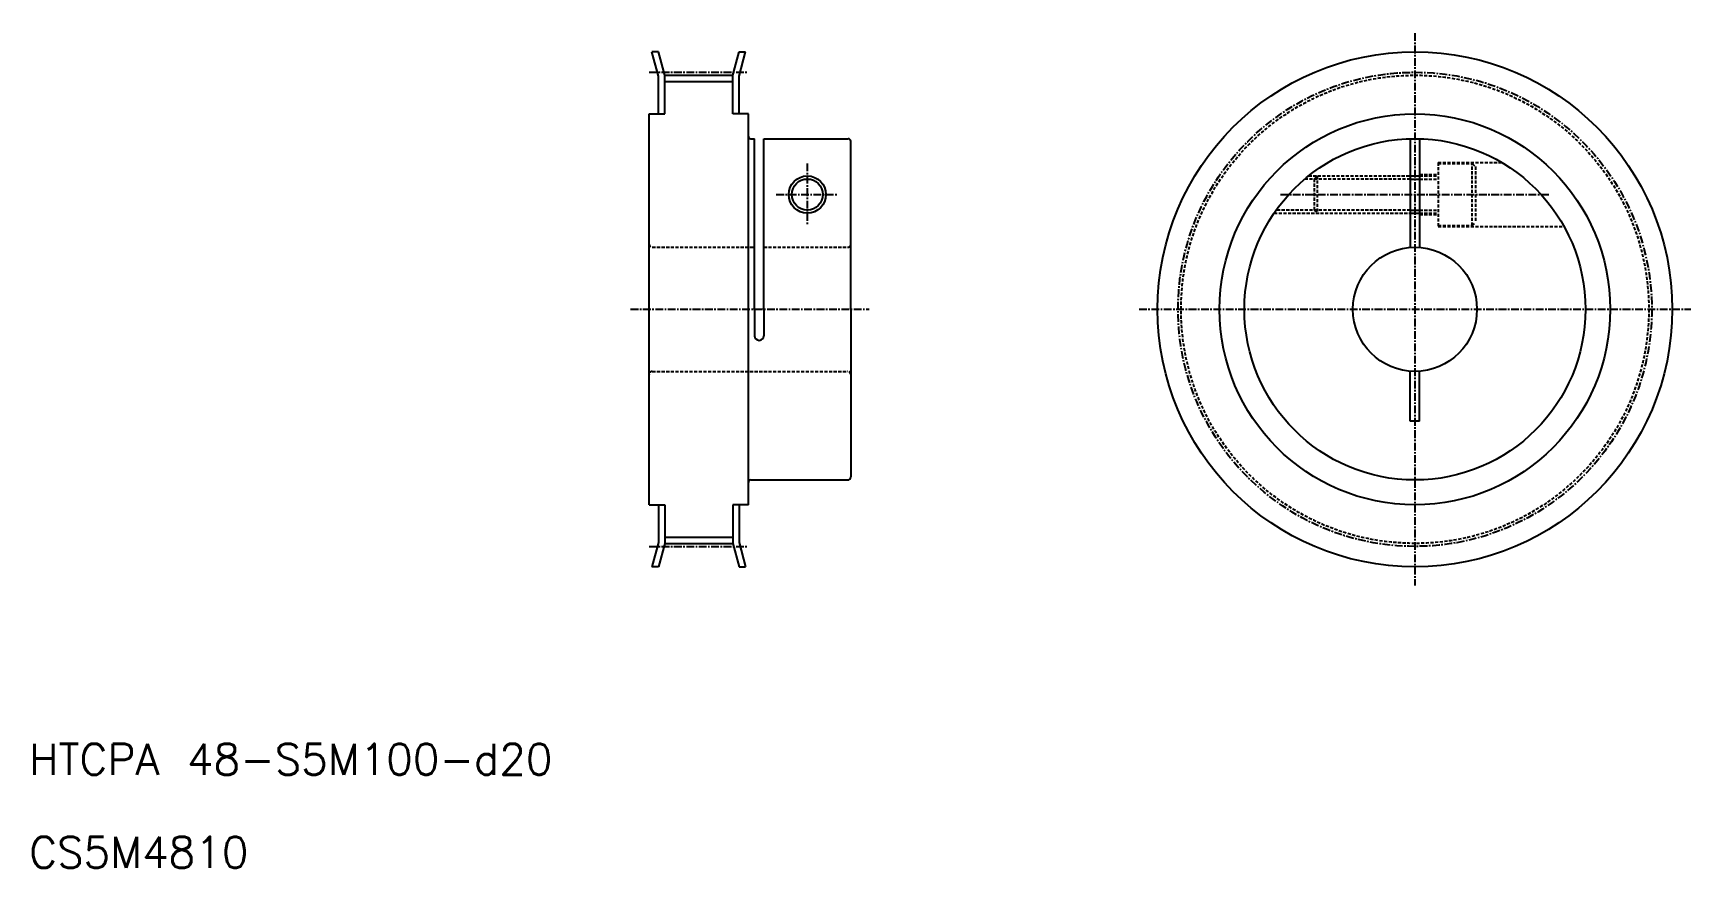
# Model space of a CAD drawing. Extents: x 11 to 278, y 10 to 144.
import ezdxf

# ---------------------------------------------------------------- set-up
doc = ezdxf.new("R2010")
doc.units = 0
doc.linetypes.add('CENTER', pattern=[2, 1.25, -0.25, 0.25, -0.25])
doc.linetypes.add('DASHED', pattern=[0.75, 0.5, -0.25])
doc.layers.get('0').update_dxf_attribs({"linetype": 'CONTINUOUS'})
doc.layers.add('CENTER', color=1, linetype='CENTER')
doc.styles.get("Standard").update_dxf_attribs({"font": 'txt.shx'})

msp = doc.modelspace()

# ---------------------------------------------------------------- linework, layer by layer
at = {"color": 7, "linetype": 'CONTINUOUS'}
for p, q in [((111.49, 141.5), (110.45, 141.5)), ((111.5, 137.58), (110.45, 141.5)), ((112.5, 137.72), (111.49, 141.5)), ((123.5, 137.72), (124.51, 141.5)), ((124.5, 137.58), (125.55, 141.5)), ((124.51, 141.5), (125.55, 141.5)), ((111.5, 131.5), (111.5, 137.58)), ((112.5, 137.72), (123.5, 137.72)), ((112.5, 131.5), (112.5, 137.72)), ((112.5, 136.72), (123.5, 136.72)), ((123.5, 131.5), (123.5, 137.72)), ((124.5, 131.5), (124.5, 137.58)), ((110, 68.5), (110, 131.5)), ((110, 131.5), (112.5, 131.5)), ((126, 131.5), (123.5, 131.5)), ((126, 68.5), (126, 131.5)), ((126.41, 127.5), (127, 127.5)), ((127, 100), (127, 127.5)), ((128.5, 100), (128.5, 127.5)), ((128.5, 127.5), (142.09, 127.5)), ((142.5, 100), (142.5, 127.09)), ((232.75, 127.5), (232.75, 109.99)), ((234.25, 127.5), (234.25, 109.99)), ((232.75, 121.5), (234.25, 121.5)), ((232.75, 115.5), (234.25, 115.5)), ((127, 100), (127, 95.75)), ((128.5, 100), (128.5, 95.75)), ((142.5, 100), (142.5, 73)), ((232.75, 82), (232.75, 90.03)), ((234.25, 82), (234.25, 90.03)), ((234.25, 82), (232.75, 82)), ((126.41, 72.5), (142, 72.5)), ((110, 68.5), (112.5, 68.5)), ((111.5, 68.5), (111.5, 62.42)), ((112.5, 68.5), (112.5, 62.29)), ((126, 68.5), (123.5, 68.5)), ((123.5, 68.5), (123.5, 62.29)), ((124.5, 68.5), (124.5, 62.42)), ((111.5, 62.42), (110.45, 58.5)), ((112.5, 62.29), (111.49, 58.5)), ((112.5, 63.29), (123.5, 63.29)), ((112.5, 62.29), (123.5, 62.29)), ((123.5, 62.29), (124.51, 58.5)), ((124.5, 62.42), (125.55, 58.5)), ((111.49, 58.5), (110.45, 58.5)), ((124.51, 58.5), (125.55, 58.5))]:
    msp.add_line(p, q, dxfattribs=at)
at = {"color": 3, "linetype": 'DASHED'}
for p, q in [((237.25, 123.65), (247.53, 123.65)), ((237.25, 123.65), (237.25, 113.35)), ((237.25, 123.5), (242.75, 123.5)), ((242.75, 113.5), (242.75, 123.5)), ((242.75, 123.5), (243.25, 123)), ((243.25, 123), (243.25, 114)), ((232.75, 121), (215.74, 121)), ((216.35, 121.5), (232.75, 121.5)), ((217.25, 121), (217.75, 121.5)), ((217.25, 121), (217.25, 116)), ((217.75, 121.5), (217.75, 115.5)), ((234.25, 121.7), (237.25, 121.7)), ((234.25, 121.5), (237.25, 121.5)), ((234.25, 121), (237.25, 121)), ((210.78, 115.5), (232.75, 115.5)), ((232.75, 116), (211.13, 116)), ((217.25, 116), (217.75, 115.5)), ((234.25, 116), (237.25, 116)), ((234.25, 115.5), (237.25, 115.5)), ((234.25, 115.3), (237.25, 115.3)), ((237.25, 113.5), (242.75, 113.5)), ((237.25, 113.35), (257.54, 113.35)), ((242.75, 113.5), (243.25, 114)), ((110.5, 110), (127, 110)), ((128.5, 110), (142, 110)), ((110.5, 90), (142, 90))]:
    msp.add_line(p, q, dxfattribs=at)
at = {"color": 3, "linetype": 'CONTINUOUS'}
for p, q in [((232.75, 121), (234.25, 121)), ((232.75, 116), (234.25, 116))]:
    msp.add_line(p, q, dxfattribs=at)
at = {"color": 7, "linetype": 'CONTINUOUS'}
for centre, radius in [((233.5, 100), 41.5), ((233.5, 100), 31.5), ((233.5, 100), 27.5), ((135.5, 118.5), 2.5), ((233.5, 100), 10)]:
    msp.add_circle(centre, radius, dxfattribs=at)
at = {"color": 3, "linetype": 'DASHED'}
msp.add_circle((233.5, 100), 37.72, dxfattribs=at)
at = {"color": 3, "linetype": 'CONTINUOUS'}
msp.add_circle((135.5, 118.5), 3, dxfattribs=at)
at = {"color": 7, "linetype": 'CONTINUOUS'}
for centre, radius, start, end in [((126.41, 127.91), 0.41, 180, 270), ((142.09, 127.09), 0.41, 0, 90), ((127.75, 95.75), 0.75, 180, 0), ((126.41, 72.09), 0.41, 90, 180), ((142, 73), 0.5, 270, 0)]:
    msp.add_arc(centre, radius, start, end, dxfattribs=at)
at = {"color": 3, "linetype": 'DASHED'}
for centre, start, end in [((110.5, 110.5), 180, 270), ((142, 110.5), 270, 0), ((110.5, 89.5), 90, 180), ((142, 89.5), 0, 90)]:
    msp.add_arc(centre, 0.5, start, end, dxfattribs=at)
at = {"layer": 'CENTER', "color": 1, "linetype": 'CENTER'}
for p, q in [((233.5, 144.5), (233.5, 55.5)), ((110, 138.2), (126, 138.2)), ((135.5, 123.5), (135.5, 113.5)), ((130.5, 118.5), (140.5, 118.5)), ((211.82, 118.5), (255.18, 118.5)), ((107, 100), (145.5, 100)), ((189, 100), (278, 100)), ((110, 61.8), (126, 61.8))]:
    msp.add_line(p, q, dxfattribs=at)
msp.add_circle((233.5, 100), 38.2, dxfattribs=at)

# ---------------------------------------------------------------- texts
at = {"color": 7, "linetype": 'CONTINUOUS'}
for s, p in [('HTCPA 48-S5M100-d20', (10, 25)), ('CS5M4810', (10, 10))]:
    msp.add_text(s, height=5, dxfattribs=at).set_placement(p)

doc.saveas('drawing.dxf')
